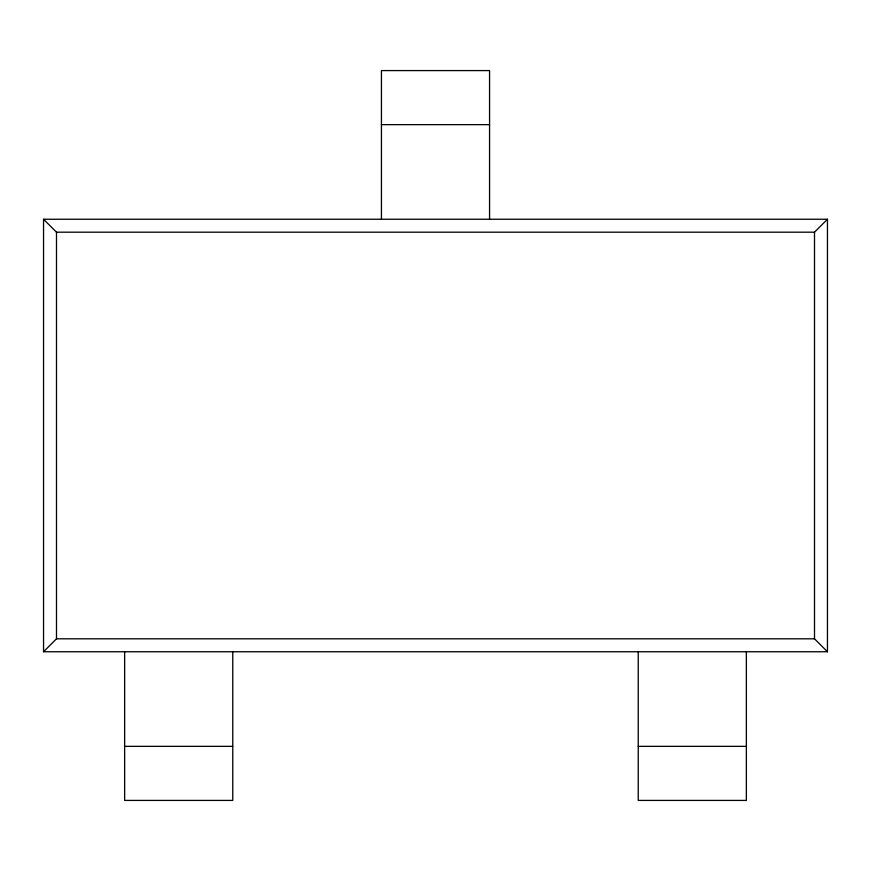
<?xml version="1.0" encoding="UTF-8"?>
<svg xmlns="http://www.w3.org/2000/svg" width="871" height="871" viewBox="0 0 871 871"><rect width="100%" height="100%" fill="white"/><g stroke="black" fill="none" stroke-linecap="round" stroke-linejoin="round"><path stroke-width="1.31" d="M43.55 651.748L56.495 638.813L814.505 638.813L827.45 651.748L827.45 219.252L43.55 219.252L43.55 651.748L827.45 651.748M43.55 219.252L56.495 232.187L814.505 232.187L827.45 219.252M381.433 124.64L489.567 124.64M124.64 746.36L232.764 746.36M638.236 746.36L746.36 746.36M814.505 232.187L814.505 638.813M746.36 651.748L746.36 800.416L638.236 800.416L638.236 651.748M489.567 219.252L489.567 70.584L381.433 70.584L381.433 219.252M232.764 651.748L232.764 800.416L124.64 800.416L124.64 651.748M56.495 232.187L56.495 638.813"/></g></svg>
